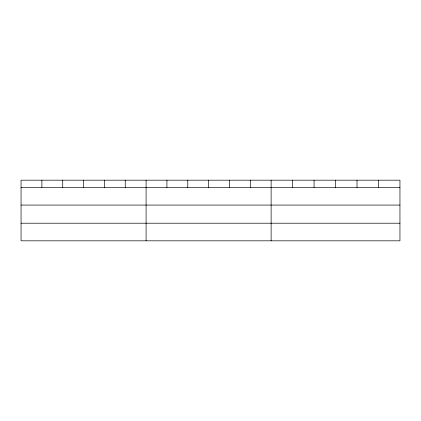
<?xml version="1.0" encoding="UTF-8"?>
<svg xmlns="http://www.w3.org/2000/svg" width="421" height="421" viewBox="0 0 421 421"><rect width="100%" height="100%" fill="white"/><g stroke="black" fill="none" stroke-linecap="round" stroke-linejoin="round"><path stroke-width="0.63" d="M399.95 205.064L399.95 180.183L21.05 180.183L21.05 240.817L399.95 240.817L399.95 205.064L21.05 205.064M21.05 187.456L399.95 187.456M21.05 223.209L399.95 223.209M378.479 180.183L378.479 187.456M357.008 180.183L357.008 187.456M335.537 180.183L335.537 187.456M314.066 180.183L314.066 187.456M292.595 180.183L292.595 187.456M271.124 180.183L271.124 240.817M250.285 180.183L250.285 187.456M229.445 180.183L229.445 187.456M208.605 180.183L208.605 187.456M187.766 180.183L187.766 187.456M166.927 180.183L166.927 187.456M146.087 180.183L146.087 240.817M125.248 180.183L125.248 187.456M104.408 180.183L104.408 187.456M83.569 180.183L83.569 187.456M62.729 180.183L62.729 187.456M41.889 180.183L41.889 187.456"/></g></svg>
